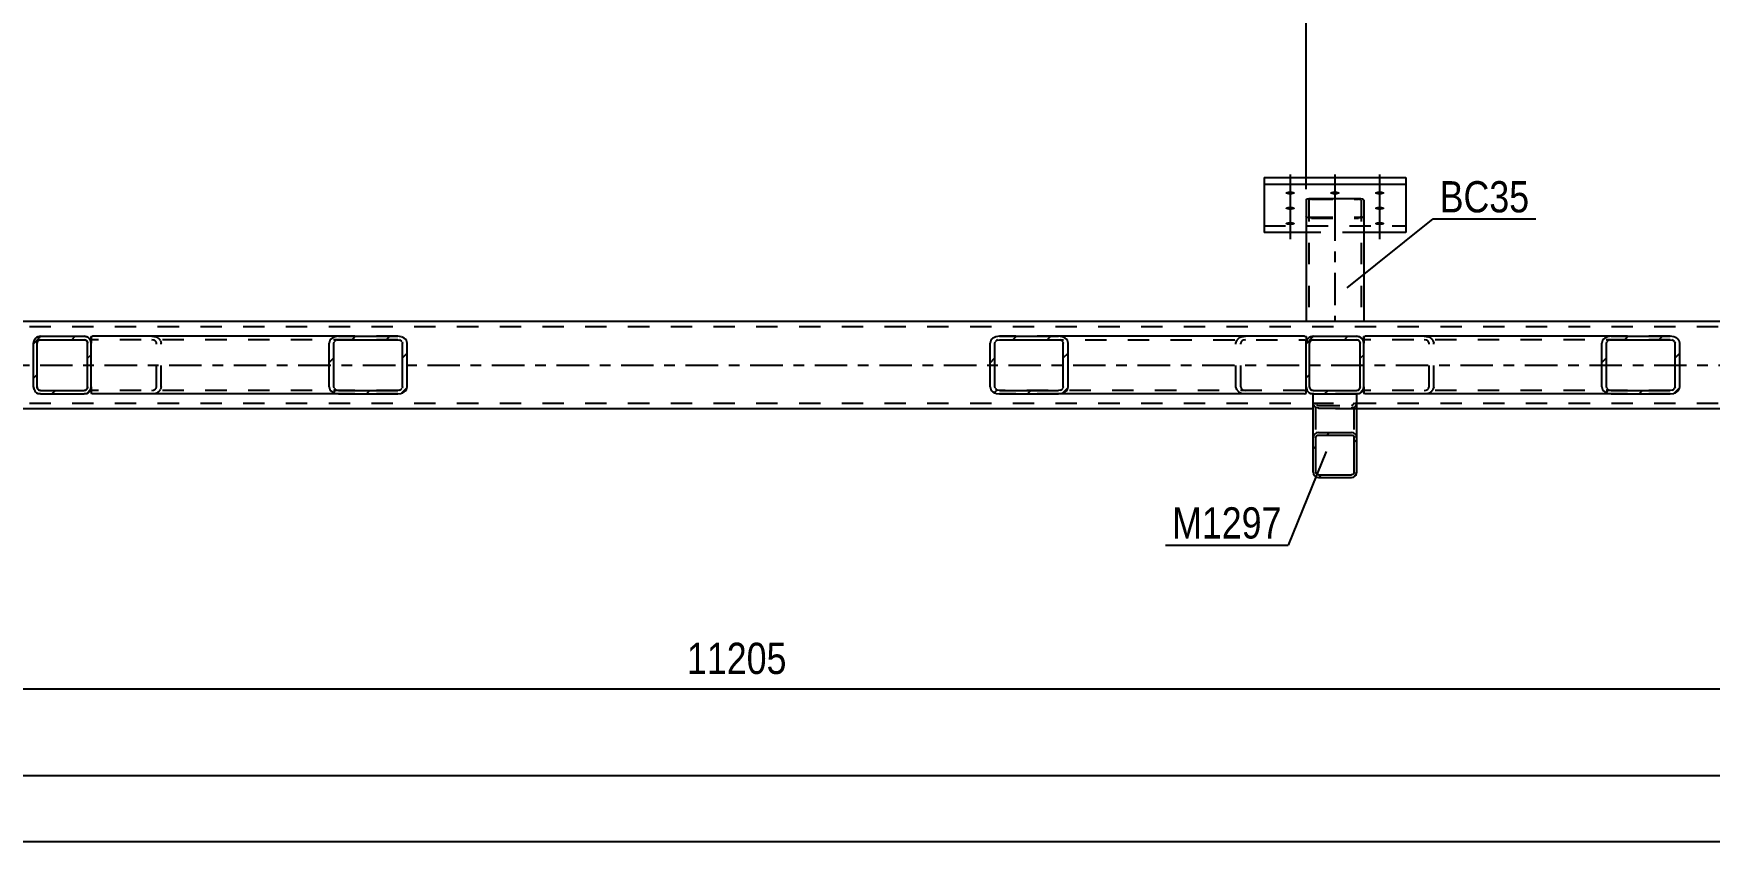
# Model space of a CAD drawing. Header units: millimetres. Extents: x -74 to 767, y -422 to 172.
# Drawn here: x 326.4 to 480, y -258.6 to -184.5 of the extents above; entities that cross this region are included whole.
import ezdxf

# ---------------------------------------------------------------- set-up
doc = ezdxf.new("R2010")
doc.units = ezdxf.units.MM
doc.linetypes.add('DXK_LINE_DOT2', pattern=[3.9198, 1.9599, -1.9599])
doc.linetypes.add('DXK_LINE_DOT3', pattern=[5.9187, 2.979, -0.9799, 0.9799, -0.9799])
doc.styles.add('Arial Narrow', font='ARIALN.TTF', dxfattribs={"height": 0.2})

# ---------------------------------------------------------------- blocks, each defined once
blk = doc.blocks.new('Part-389632863-19078 - 19064')
at = {"linetype": 'Continuous'}
h = blk.add_hatch(dxfattribs=at)
h.set_pattern_fill('', scale=0.7, style=0, pattern_type=0)
h.set_pattern_definition([(45, (331.2455, -217.4973), (-1.57154, 1.57154), [])])
h.paths.add_polyline_path([(331, -217.55), (331.25, -217.5), (331.45, -217.36), (331.59, -217.15), (331.64, -216.91), (331.64, -212.91), (331.59, -212.66), (331.45, -212.45), (331.25, -212.31), (331, -212.27), (327, -212.27), (326.76, -212.31), (326.55, -212.45), (326.41, -212.66), (326.36, -212.91), (326.36, -216.91), (326.41, -217.15), (326.55, -217.36), (326.76, -217.5), (327, -217.55)])
h.paths.add_polyline_path([(326.88, -217.2), (326.77, -217.13), (326.7, -217.03), (326.68, -216.91), (326.68, -212.91), (326.7, -212.78), (326.77, -212.68), (326.88, -212.61), (327, -212.59), (331, -212.59), (331.12, -212.61), (331.23, -212.68), (331.3, -212.78), (331.32, -212.91), (331.32, -216.91), (331.3, -217.03), (331.23, -217.13), (331.12, -217.2), (331, -217.23), (327, -217.23)])
at = {"color": 7, "linetype": 'DXK_LINE_DOT2'}
for p, q in [((326.36, -212.91), (326.41, -212.66)), ((326.36, -216.91), (326.36, -212.91)), ((326.7, -212.78), (326.68, -212.91)), ((326.68, -216.91), (326.68, -212.91)), ((326.76, -212.31), (327, -212.27)), ((327, -212.59), (326.88, -212.61)), ((327, -212.27), (331, -212.27)), ((327, -212.59), (331, -212.59)), ((331, -212.27), (331.25, -212.31)), ((331.12, -212.61), (331, -212.59)), ((331.32, -212.91), (331.3, -212.78)), ((331.32, -216.91), (331.32, -212.91)), ((331.59, -212.66), (331.64, -212.91)), ((331.64, -216.91), (331.64, -212.91)), ((326.41, -217.15), (326.36, -216.91)), ((326.68, -216.91), (326.7, -217.03)), ((327, -217.55), (326.76, -217.5)), ((326.88, -217.2), (327, -217.23)), ((327, -217.23), (331, -217.23)), ((327, -217.55), (331, -217.55)), ((331, -217.23), (331.12, -217.2)), ((331.25, -217.5), (331, -217.55)), ((331.3, -217.03), (331.32, -216.91)), ((331.64, -216.91), (331.59, -217.15))]:
    blk.add_line(p, q, dxfattribs=at)
at = {"color": 2, "linetype": 'Continuous'}
for p, q in [((326.41, -212.66), (326.36, -212.91)), ((326.36, -216.91), (326.36, -212.91)), ((326.68, -212.91), (326.7, -212.78)), ((326.68, -216.91), (326.68, -212.91)), ((327, -212.27), (326.76, -212.31)), ((326.88, -212.61), (327, -212.59)), ((327, -212.27), (331, -212.27)), ((327, -212.59), (331, -212.59)), ((331.25, -212.31), (331, -212.27)), ((331, -212.59), (331.12, -212.61)), ((331.3, -212.78), (331.32, -212.91)), ((331.32, -216.91), (331.32, -212.91)), ((331.64, -212.91), (331.59, -212.66)), ((331.64, -216.91), (331.64, -212.91)), ((326.36, -216.91), (326.41, -217.15)), ((326.7, -217.03), (326.68, -216.91)), ((326.76, -217.5), (327, -217.55)), ((327, -217.23), (326.88, -217.2)), ((327, -217.23), (331, -217.23)), ((327, -217.55), (331, -217.55)), ((331.12, -217.2), (331, -217.23)), ((331, -217.55), (331.25, -217.5)), ((331.32, -216.91), (331.3, -217.03)), ((331.59, -217.15), (331.64, -216.91))]:
    blk.add_line(p, q, dxfattribs=at)
at = {"color": 7, "linetype": 'DXK_LINE_DOT2'}
for centre, radius, start, end in [((327, -212.91), 0.64, 112.5, 157.5), ((327, -212.91), 0.32, 112.5, 157.5), ((331, -212.91), 0.32, 22.5, 67.5), ((331, -212.91), 0.64, 22.5, 67.5), ((327, -216.91), 0.64, 202.5, 247.5), ((327, -216.91), 0.32, 202.5, 247.5), ((331, -216.91), 0.32, 292.5, 337.5), ((331, -216.91), 0.64, 292.5, 337.5)]:
    blk.add_arc(centre, radius, start, end, dxfattribs=at)
at = {"color": 2, "linetype": 'Continuous'}
for centre, radius, start, end in [((327, -212.91), 0.64, 112.5, 157.5), ((327, -212.91), 0.32, 112.5, 157.5), ((331, -212.91), 0.32, 22.5, 67.5), ((331, -212.91), 0.64, 22.5, 67.5), ((327, -216.91), 0.64, 202.5, 247.5), ((327, -216.91), 0.32, 202.5, 247.5), ((331, -216.91), 0.32, 292.5, 337.5), ((331, -216.91), 0.64, 292.5, 337.5)]:
    blk.add_arc(centre, radius, start, end, dxfattribs=at)
blk = doc.blocks.new('Part-389632863-19070 - 19064')
at = {"linetype": 'Continuous'}
h = blk.add_hatch(dxfattribs=at)
h.set_pattern_fill('', scale=0.7, style=0, pattern_type=0)
h.set_pattern_definition([(45, (360.0791, -217.4973), (-1.57154, 1.57154), [])])
h.paths.add_polyline_path([(359.75, -217.55), (360.08, -217.5), (360.36, -217.36), (360.55, -217.15), (360.61, -216.91), (360.61, -212.91), (360.55, -212.66), (360.36, -212.45), (360.08, -212.31), (359.75, -212.27), (354.33, -212.27), (354, -212.31), (353.71, -212.45), (353.53, -212.66), (353.46, -212.91), (353.46, -216.91), (353.53, -217.15), (353.71, -217.36), (354, -217.5), (354.33, -217.55)])
h.paths.add_polyline_path([(354.16, -217.2), (354.02, -217.13), (353.93, -217.03), (353.89, -216.91), (353.89, -212.91), (353.93, -212.78), (354.02, -212.68), (354.16, -212.61), (354.33, -212.59), (359.75, -212.59), (359.91, -212.61), (360.05, -212.68), (360.15, -212.78), (360.18, -212.91), (360.18, -216.91), (360.15, -217.03), (360.05, -217.13), (359.91, -217.2), (359.75, -217.23), (354.33, -217.23)])
at = {"color": 2, "linetype": 'Continuous'}
for p, q in [((331.64, -212.29), (331.78, -212.27)), ((331.64, -212.29), (331.64, -212.91)), ((354.33, -212.27), (331.78, -212.27)), ((353.53, -212.66), (353.46, -212.91)), ((353.46, -216.91), (353.46, -212.91)), ((353.89, -212.91), (353.93, -212.78)), ((353.89, -216.91), (353.89, -212.91)), ((354.33, -212.27), (354, -212.31)), ((354.16, -212.61), (354.33, -212.59)), ((354.33, -212.27), (359.75, -212.27)), ((354.33, -212.59), (359.75, -212.59)), ((360.08, -212.31), (359.75, -212.27)), ((359.75, -212.59), (359.91, -212.61)), ((360.15, -212.78), (360.18, -212.91)), ((360.18, -216.91), (360.18, -212.91)), ((360.61, -212.91), (360.55, -212.66)), ((360.61, -216.91), (360.61, -212.91)), ((331.64, -216.91), (331.64, -217.36)), ((331.64, -217.36), (331.64, -217.5)), ((331.64, -217.53), (331.64, -217.5)), ((331.78, -217.55), (331.64, -217.53)), ((354.33, -217.55), (331.78, -217.55)), ((353.46, -216.91), (353.53, -217.15)), ((353.93, -217.03), (353.89, -216.91)), ((354, -217.5), (354.33, -217.55)), ((354.33, -217.23), (354.16, -217.2)), ((354.33, -217.23), (359.75, -217.23)), ((354.33, -217.55), (359.75, -217.55)), ((359.91, -217.2), (359.75, -217.23)), ((359.75, -217.55), (360.08, -217.5)), ((360.18, -216.91), (360.15, -217.03)), ((360.55, -217.15), (360.61, -216.91))]:
    blk.add_line(p, q, dxfattribs=at)
at = {"color": 7, "linetype": 'DXK_LINE_DOT2'}
for p, q in [((331.64, -212.61), (331.64, -212.29)), ((331.78, -212.59), (331.64, -212.61)), ((331.64, -217.36), (331.64, -212.91)), ((359.75, -212.59), (331.78, -212.59)), ((337.2, -212.27), (337.53, -212.31)), ((337.36, -212.61), (337.2, -212.59)), ((337.63, -212.91), (337.6, -212.78)), ((337.63, -216.91), (337.63, -212.91)), ((338, -212.66), (338.06, -212.91)), ((338.06, -216.91), (338.06, -212.91)), ((359.75, -212.27), (354.33, -212.27)), ((331.78, -217.23), (331.64, -217.21)), ((359.75, -217.23), (331.78, -217.23)), ((337.2, -217.23), (337.36, -217.2)), ((337.53, -217.5), (337.2, -217.55)), ((337.6, -217.03), (337.63, -216.91)), ((338.06, -216.91), (338, -217.15)), ((359.75, -217.55), (354.33, -217.55))]:
    blk.add_line(p, q, dxfattribs=at)
for centre, radius, start, end in [((337.26, -212.99), 0.396, 31.978, 75.1661), ((337.33, -213.08), 0.792, 31.978, 75.1661), ((337.26, -216.82), 0.396, 284.8339, 328.022), ((337.33, -216.73), 0.792, 284.8339, 328.022)]:
    blk.add_arc(centre, radius, start, end, dxfattribs=at)
at = {"color": 2, "linetype": 'Continuous'}
for centre, radius, start, end in [((354.2, -213.08), 0.792, 104.8339, 148.022), ((354.26, -212.99), 0.396, 104.8339, 148.022), ((359.81, -212.99), 0.396, 31.978, 75.1661), ((359.88, -213.08), 0.792, 31.978, 75.1661), ((354.2, -216.73), 0.792, 211.978, 255.1661), ((354.26, -216.82), 0.396, 211.978, 255.1661), ((359.81, -216.82), 0.396, 284.8339, 328.022), ((359.88, -216.73), 0.792, 284.8339, 328.022)]:
    blk.add_arc(centre, radius, start, end, dxfattribs=at)
blk = doc.blocks.new('Part-389632863-19072 - 19064')
at = {"linetype": 'Continuous'}
h = blk.add_hatch(dxfattribs=at)
h.set_pattern_fill('', scale=0.7, style=0, pattern_type=0)
h.set_pattern_definition([(45, (476.746, -217.4973), (-1.57154, 1.57154), [])])
h.paths.add_polyline_path([(476.41, -217.55), (476.75, -217.5), (477.03, -217.36), (477.22, -217.15), (477.28, -216.91), (477.28, -212.91), (477.22, -212.66), (477.03, -212.45), (476.75, -212.31), (476.41, -212.27), (470.99, -212.27), (470.66, -212.31), (470.38, -212.45), (470.19, -212.66), (470.13, -212.91), (470.13, -216.91), (470.19, -217.15), (470.38, -217.36), (470.66, -217.5), (470.99, -217.55)])
h.paths.add_polyline_path([(470.83, -217.2), (470.69, -217.13), (470.59, -217.03), (470.56, -216.91), (470.56, -212.91), (470.59, -212.78), (470.69, -212.68), (470.83, -212.61), (470.99, -212.59), (476.41, -212.59), (476.58, -212.61), (476.72, -212.68), (476.81, -212.78), (476.85, -212.91), (476.85, -216.91), (476.81, -217.03), (476.72, -217.13), (476.58, -217.2), (476.41, -217.23), (470.99, -217.23)])
at = {"color": 2, "linetype": 'Continuous'}
for p, q in [((448.31, -212.29), (448.44, -212.27)), ((448.31, -212.29), (448.31, -212.91)), ((470.99, -212.27), (448.44, -212.27)), ((470.19, -212.66), (470.13, -212.91)), ((470.13, -216.91), (470.13, -212.91)), ((470.56, -212.91), (470.59, -212.78)), ((470.56, -216.91), (470.56, -212.91)), ((470.99, -212.27), (470.66, -212.31)), ((470.83, -212.61), (470.99, -212.59)), ((470.99, -212.27), (476.41, -212.27)), ((470.99, -212.59), (476.41, -212.59)), ((476.75, -212.31), (476.41, -212.27)), ((476.41, -212.59), (476.58, -212.61)), ((476.81, -212.78), (476.85, -212.91)), ((476.85, -216.91), (476.85, -212.91)), ((477.28, -212.91), (477.22, -212.66)), ((477.28, -216.91), (477.28, -212.91)), ((448.31, -216.91), (448.31, -217.36)), ((448.31, -217.36), (448.31, -217.5)), ((448.31, -217.53), (448.31, -217.5)), ((448.44, -217.55), (448.31, -217.53)), ((470.99, -217.55), (448.44, -217.55)), ((470.13, -216.91), (470.19, -217.15)), ((470.59, -217.03), (470.56, -216.91)), ((470.66, -217.5), (470.99, -217.55)), ((470.99, -217.23), (470.83, -217.2)), ((470.99, -217.23), (476.41, -217.23)), ((470.99, -217.55), (476.41, -217.55)), ((476.58, -217.2), (476.41, -217.23)), ((476.41, -217.55), (476.75, -217.5)), ((476.85, -216.91), (476.81, -217.03)), ((477.22, -217.15), (477.28, -216.91))]:
    blk.add_line(p, q, dxfattribs=at)
at = {"color": 7, "linetype": 'DXK_LINE_DOT2'}
for p, q in [((448.31, -212.61), (448.31, -212.29)), ((448.44, -212.59), (448.31, -212.61)), ((448.31, -217.36), (448.31, -212.91)), ((476.41, -212.59), (448.44, -212.59)), ((453.86, -212.27), (454.2, -212.31)), ((454.03, -212.61), (453.86, -212.59)), ((454.3, -212.91), (454.26, -212.78)), ((454.3, -216.91), (454.3, -212.91)), ((454.66, -212.66), (454.73, -212.91)), ((454.73, -216.91), (454.73, -212.91)), ((476.41, -212.27), (470.99, -212.27)), ((448.44, -217.23), (448.31, -217.21)), ((476.41, -217.23), (448.44, -217.23)), ((453.86, -217.23), (454.03, -217.2)), ((454.2, -217.5), (453.86, -217.55)), ((454.26, -217.03), (454.3, -216.91)), ((454.73, -216.91), (454.66, -217.15)), ((476.41, -217.55), (470.99, -217.55))]:
    blk.add_line(p, q, dxfattribs=at)
for centre, radius, start, end in [((453.93, -212.99), 0.396, 31.978, 75.1661), ((453.99, -213.08), 0.792, 31.978, 75.1661), ((453.93, -216.82), 0.396, 284.8339, 328.022), ((453.99, -216.73), 0.792, 284.8339, 328.022)]:
    blk.add_arc(centre, radius, start, end, dxfattribs=at)
at = {"color": 2, "linetype": 'Continuous'}
for centre, radius, start, end in [((470.87, -213.08), 0.792, 104.8339, 148.022), ((470.93, -212.99), 0.396, 104.8339, 148.022), ((476.48, -212.99), 0.396, 31.978, 75.1661), ((476.54, -213.08), 0.792, 31.978, 75.1661), ((470.87, -216.73), 0.792, 211.978, 255.1661), ((470.93, -216.82), 0.396, 211.978, 255.1661), ((476.48, -216.82), 0.396, 284.8339, 328.022), ((476.54, -216.73), 0.792, 284.8339, 328.022)]:
    blk.add_arc(centre, radius, start, end, dxfattribs=at)
blk = doc.blocks.new('Part-389632863-19080 - 19064')
at = {"linetype": 'Continuous'}
h = blk.add_hatch(dxfattribs=at)
h.set_pattern_fill('', scale=0.7, style=0, pattern_type=0)
h.set_pattern_definition([(45, (447.9124, -217.4973), (-1.57154, 1.57154), [])])
h.paths.add_polyline_path([(447.67, -217.55), (447.91, -217.5), (448.12, -217.36), (448.26, -217.15), (448.31, -216.91), (448.31, -212.91), (448.26, -212.66), (448.12, -212.45), (447.91, -212.31), (447.67, -212.27), (443.67, -212.27), (443.42, -212.31), (443.21, -212.45), (443.08, -212.66), (443.03, -212.91), (443.03, -216.91), (443.08, -217.15), (443.21, -217.36), (443.42, -217.5), (443.67, -217.55)])
h.paths.add_polyline_path([(443.55, -217.2), (443.44, -217.13), (443.37, -217.03), (443.35, -216.91), (443.35, -212.91), (443.37, -212.78), (443.44, -212.68), (443.55, -212.61), (443.67, -212.59), (447.67, -212.59), (447.79, -212.61), (447.89, -212.68), (447.96, -212.78), (447.99, -212.91), (447.99, -216.91), (447.96, -217.03), (447.89, -217.13), (447.79, -217.2), (447.67, -217.23), (443.67, -217.23)])
at = {"color": 7, "linetype": 'DXK_LINE_DOT2'}
for p, q in [((443.03, -212.91), (443.08, -212.66)), ((443.03, -216.91), (443.03, -212.91)), ((443.37, -212.78), (443.35, -212.91)), ((443.35, -216.91), (443.35, -212.91)), ((443.42, -212.31), (443.67, -212.27)), ((443.67, -212.59), (443.55, -212.61)), ((443.67, -212.27), (447.67, -212.27)), ((443.67, -212.59), (447.67, -212.59)), ((447.67, -212.27), (447.91, -212.31)), ((447.79, -212.61), (447.67, -212.59)), ((447.99, -212.91), (447.96, -212.78)), ((447.99, -216.91), (447.99, -212.91)), ((448.26, -212.66), (448.31, -212.91)), ((448.31, -216.91), (448.31, -212.91)), ((443.08, -217.15), (443.03, -216.91)), ((443.35, -216.91), (443.37, -217.03)), ((443.67, -217.55), (443.42, -217.5)), ((443.55, -217.2), (443.67, -217.23)), ((443.67, -217.23), (447.67, -217.23)), ((447.67, -217.55), (443.67, -217.55)), ((447.67, -217.23), (447.79, -217.2)), ((447.91, -217.5), (447.67, -217.55)), ((447.96, -217.03), (447.99, -216.91)), ((448.31, -216.91), (448.26, -217.15))]:
    blk.add_line(p, q, dxfattribs=at)
at = {"color": 2, "linetype": 'Continuous'}
for p, q in [((443.08, -212.66), (443.03, -212.91)), ((443.03, -216.91), (443.03, -212.91)), ((443.35, -212.91), (443.37, -212.78)), ((443.35, -216.91), (443.35, -212.91)), ((443.67, -212.27), (443.42, -212.31)), ((443.55, -212.61), (443.67, -212.59)), ((443.67, -212.27), (447.67, -212.27)), ((443.67, -212.59), (447.67, -212.59)), ((447.91, -212.31), (447.67, -212.27)), ((447.67, -212.59), (447.79, -212.61)), ((447.96, -212.78), (447.99, -212.91)), ((447.99, -216.91), (447.99, -212.91)), ((448.31, -212.91), (448.26, -212.66)), ((448.31, -216.91), (448.31, -212.91)), ((443.03, -216.91), (443.08, -217.15)), ((443.37, -217.03), (443.35, -216.91)), ((443.42, -217.5), (443.67, -217.55)), ((443.67, -217.23), (443.55, -217.2)), ((443.67, -217.23), (447.67, -217.23)), ((443.67, -217.55), (447.67, -217.55)), ((447.79, -217.2), (447.67, -217.23)), ((447.67, -217.55), (447.91, -217.5)), ((447.99, -216.91), (447.96, -217.03)), ((448.26, -217.15), (448.31, -216.91))]:
    blk.add_line(p, q, dxfattribs=at)
at = {"color": 7, "linetype": 'DXK_LINE_DOT2'}
for centre, radius, start, end in [((443.67, -212.91), 0.64, 112.5, 157.5), ((443.67, -212.91), 0.32, 112.5, 157.5), ((447.67, -212.91), 0.32, 22.5, 67.5), ((447.67, -212.91), 0.64, 22.5, 67.5), ((443.67, -216.91), 0.64, 202.5, 247.5), ((443.67, -216.91), 0.32, 202.5, 247.5), ((447.67, -216.91), 0.32, 292.5, 337.5), ((447.67, -216.91), 0.64, 292.5, 337.5)]:
    blk.add_arc(centre, radius, start, end, dxfattribs=at)
at = {"color": 2, "linetype": 'Continuous'}
for centre, radius, start, end in [((443.67, -212.91), 0.64, 112.5, 157.5), ((443.67, -212.91), 0.32, 112.5, 157.5), ((447.67, -212.91), 0.32, 22.5, 67.5), ((447.67, -212.91), 0.64, 22.5, 67.5), ((443.67, -216.91), 0.64, 202.5, 247.5), ((443.67, -216.91), 0.32, 202.5, 247.5), ((447.67, -216.91), 0.32, 292.5, 337.5), ((447.67, -216.91), 0.64, 292.5, 337.5)]:
    blk.add_arc(centre, radius, start, end, dxfattribs=at)
blk = doc.blocks.new('Part-389632863-19151 - 19064')
at = {"color": 7, "linetype": 'DXK_LINE_DOT2'}
for p, q in [((570.97, -211.39), (-40, -211.39)), ((570.97, -218.43), (-40, -218.43)), ((447.67, -218.91), (443.67, -218.91))]:
    blk.add_line(p, q, dxfattribs=at)
at = {"color": 2, "linetype": 'Continuous'}
for p, q in [((570.97, -210.91), (-35.2, -210.91)), ((443.67, -218.91), (214.33, -218.91)), ((570.97, -218.91), (447.67, -218.91))]:
    blk.add_line(p, q, dxfattribs=at)
at = {"color": 7, "linetype": 'DXK_LINE_DOT3'}
blk.add_line((-40, -214.91), (570.97, -214.91), dxfattribs=at)
blk = doc.blocks.new('Part-389632863-19087 - 19064')
at = {"linetype": 'Continuous'}
h = blk.add_hatch(dxfattribs=at)
h.set_pattern_fill('', scale=0.7, style=0, pattern_type=0)
h.set_pattern_definition([(45, (420.6726, -217.4973), (-1.57154, 1.57154), [])])
h.paths.add_polyline_path([(420.34, -217.55), (420.67, -217.5), (420.95, -217.36), (421.14, -217.15), (421.21, -216.91), (421.21, -212.91), (421.14, -212.66), (420.95, -212.45), (420.67, -212.31), (420.34, -212.27), (414.92, -212.27), (414.59, -212.31), (414.31, -212.45), (414.12, -212.66), (414.05, -212.91), (414.05, -216.91), (414.12, -217.15), (414.31, -217.36), (414.59, -217.5), (414.92, -217.55)])
h.paths.add_polyline_path([(414.75, -217.2), (414.61, -217.13), (414.52, -217.03), (414.49, -216.91), (414.49, -212.91), (414.52, -212.78), (414.61, -212.68), (414.75, -212.61), (414.92, -212.59), (420.34, -212.59), (420.51, -212.61), (420.65, -212.68), (420.74, -212.78), (420.77, -212.91), (420.77, -216.91), (420.74, -217.03), (420.65, -217.13), (420.51, -217.2), (420.34, -217.23), (414.92, -217.23)])
at = {"color": 2, "linetype": 'Continuous'}
for p, q in [((414.12, -212.66), (414.05, -212.91)), ((414.05, -216.91), (414.05, -212.91)), ((414.49, -212.91), (414.52, -212.78)), ((414.49, -216.91), (414.49, -212.91)), ((414.92, -212.27), (414.59, -212.31)), ((414.75, -212.61), (414.92, -212.59)), ((414.92, -212.27), (420.34, -212.27)), ((414.92, -212.59), (420.34, -212.59)), ((442.89, -212.27), (420.34, -212.27)), ((420.67, -212.31), (420.34, -212.27)), ((420.34, -212.59), (420.51, -212.61)), ((420.74, -212.78), (420.77, -212.91)), ((420.77, -216.91), (420.77, -212.91)), ((421.21, -212.91), (421.14, -212.66)), ((421.21, -216.91), (421.21, -212.91)), ((442.89, -212.27), (443.03, -212.29)), ((443.03, -212.29), (443.03, -212.31)), ((443.03, -212.31), (443.03, -212.45)), ((443.03, -212.45), (443.03, -212.91)), ((414.05, -216.91), (414.12, -217.15)), ((414.52, -217.03), (414.49, -216.91)), ((414.59, -217.5), (414.92, -217.55)), ((414.92, -217.23), (414.75, -217.2)), ((414.92, -217.23), (420.34, -217.23)), ((414.92, -217.55), (420.34, -217.55)), ((420.51, -217.2), (420.34, -217.23)), ((420.34, -217.55), (420.67, -217.5)), ((442.89, -217.55), (420.34, -217.55)), ((420.77, -216.91), (420.74, -217.03)), ((421.14, -217.15), (421.21, -216.91)), ((442.89, -217.55), (443.03, -217.53)), ((443.03, -217.53), (443.03, -216.91))]:
    blk.add_line(p, q, dxfattribs=at)
at = {"color": 7, "linetype": 'DXK_LINE_DOT2'}
for p, q in [((420.34, -212.27), (414.92, -212.27)), ((414.92, -212.59), (442.89, -212.59)), ((436.6, -212.91), (436.67, -212.66)), ((436.6, -216.91), (436.6, -212.91)), ((437.07, -212.78), (437.04, -212.91)), ((437.04, -216.91), (437.04, -212.91)), ((437.14, -212.31), (437.47, -212.27)), ((437.47, -212.59), (437.31, -212.61)), ((442.89, -212.59), (443.03, -212.61)), ((443.03, -212.45), (443.03, -212.61)), ((443.03, -216.91), (443.03, -212.66)), ((442.89, -217.23), (414.92, -217.23)), ((420.34, -217.55), (414.92, -217.55)), ((436.67, -217.15), (436.6, -216.91)), ((437.04, -216.91), (437.07, -217.03)), ((437.47, -217.55), (437.14, -217.5)), ((437.31, -217.2), (437.47, -217.23)), ((442.89, -217.23), (443.03, -217.21))]:
    blk.add_line(p, q, dxfattribs=at)
at = {"color": 2, "linetype": 'Continuous'}
for centre, radius, start, end in [((414.79, -213.08), 0.792, 104.8339, 148.022), ((414.86, -212.99), 0.396, 104.8339, 148.022), ((420.41, -212.99), 0.396, 31.978, 75.1661), ((420.47, -213.08), 0.792, 31.978, 75.1661), ((414.79, -216.73), 0.792, 211.978, 255.1661), ((414.86, -216.82), 0.396, 211.978, 255.1661), ((420.41, -216.82), 0.396, 284.8339, 328.022), ((420.47, -216.73), 0.792, 284.8339, 328.022)]:
    blk.add_arc(centre, radius, start, end, dxfattribs=at)
at = {"color": 7, "linetype": 'DXK_LINE_DOT2'}
for centre, radius, start, end in [((437.34, -213.08), 0.792, 104.8339, 148.022), ((437.41, -212.99), 0.396, 104.8339, 148.022), ((437.34, -216.73), 0.792, 211.978, 255.1661), ((437.41, -216.82), 0.396, 211.978, 255.1661)]:
    blk.add_arc(centre, radius, start, end, dxfattribs=at)
blk = doc.blocks.new('Part-389632863-19114 - 19064')
at = {"color": 2, "linetype": 'Continuous'}
for p, q in [((443.03, -199.79), (443.06, -199.73)), ((443.06, -199.73), (443.17, -199.68)), ((443.17, -199.68), (443.32, -199.64)), ((443.32, -199.64), (443.51, -199.63)), ((443.51, -199.63), (447.83, -199.63)), ((447.83, -199.63), (448.01, -199.64)), ((448.01, -199.64), (448.17, -199.68)), ((448.17, -199.68), (448.27, -199.73)), ((448.27, -199.73), (448.31, -199.79)), ((443.03, -199.79), (443.03, -210.91)), ((448.31, -199.79), (448.31, -210.91))]:
    blk.add_line(p, q, dxfattribs=at)
at = {"color": 7, "linetype": 'DXK_LINE_DOT2'}
for p, q in [((443.34, -199.74), (443.29, -199.76)), ((443.41, -199.72), (443.34, -199.74)), ((443.51, -199.71), (443.41, -199.72)), ((443.51, -199.71), (447.83, -199.71)), ((447.92, -199.72), (447.83, -199.71)), ((448, -199.74), (447.92, -199.72)), ((448.05, -199.76), (448, -199.74)), ((443.06, -201.33), (443.03, -201.27)), ((443.29, -199.76), (443.27, -199.79)), ((443.27, -199.79), (443.27, -210.91)), ((443.27, -201.27), (443.29, -201.3)), ((448.07, -199.79), (448.05, -199.76)), ((448.05, -201.3), (448.07, -201.27)), ((448.07, -199.79), (448.07, -210.91)), ((448.31, -201.27), (448.27, -201.33)), ((443.17, -201.39), (443.06, -201.33)), ((443.32, -201.42), (443.17, -201.39)), ((443.29, -201.3), (443.34, -201.33)), ((443.51, -201.44), (443.32, -201.42)), ((443.34, -201.33), (443.41, -201.35)), ((443.41, -201.35), (443.51, -201.35)), ((443.51, -201.35), (447.83, -201.35)), ((443.51, -201.44), (447.83, -201.44)), ((447.83, -201.35), (447.92, -201.35)), ((448.01, -201.42), (447.83, -201.44)), ((447.92, -201.35), (448, -201.33)), ((448, -201.33), (448.01, -201.32)), ((448.01, -201.32), (448.05, -201.3)), ((448.17, -201.39), (448.01, -201.42)), ((448.27, -201.33), (448.17, -201.39)), ((448.31, -210.91), (443.03, -210.91))]:
    blk.add_line(p, q, dxfattribs=at)
at = {"color": 7, "linetype": 'DXK_LINE_DOT3'}
blk.add_line((445.67, -200.53), (445.67, -210.91), dxfattribs=at)
blk = doc.blocks.new('Part-389632863-19115 - 19064')
at = {"color": 2, "linetype": 'Continuous'}
for p, q in [((439.17, -197.71), (452.17, -197.71)), ((439.17, -197.71), (439.17, -202.76)), ((452.17, -197.71), (452.17, -202.76)), ((439.17, -198.31), (452.17, -198.31)), ((443.03, -202.76), (439.17, -202.76)), ((452.17, -202.76), (448.31, -202.76))]:
    blk.add_line(p, q, dxfattribs=at)
at = {"color": 7, "linetype": 'DXK_LINE_DOT2'}
for p, q in [((439.17, -202.15), (452.17, -202.15)), ((448.31, -202.76), (443.03, -202.76))]:
    blk.add_line(p, q, dxfattribs=at)
blk = doc.blocks.new('Bolt-389632863-19189 - 19064')
at = {"linetype": 'Continuous'}
for points in [[(441.57, -198.98), (441.66, -198.98), (441.75, -198.99), (441.83, -199.01), (441.89, -199.03), (441.95, -199.05), (441.99, -199.08), (442, -199.11), (442, -199.15), (441.99, -199.18), (441.95, -199.21), (441.89, -199.23), (441.83, -199.25), (441.75, -199.27), (441.66, -199.28), (441.57, -199.28), (441.48, -199.28), (441.39, -199.27), (441.31, -199.25), (441.24, -199.23), (441.19, -199.21), (441.15, -199.18), (441.13, -199.15), (441.13, -199.11), (441.15, -199.08), (441.19, -199.05), (441.24, -199.03), (441.31, -199.01), (441.39, -198.99), (441.48, -198.98)], [(445.67, -198.98), (445.76, -198.98), (445.85, -198.99), (445.93, -199.01), (445.99, -199.03), (446.05, -199.05), (446.09, -199.08), (446.1, -199.11), (446.1, -199.15), (446.09, -199.18), (446.05, -199.21), (445.99, -199.23), (445.93, -199.25), (445.85, -199.27), (445.76, -199.28), (445.67, -199.28), (445.58, -199.28), (445.49, -199.27), (445.41, -199.25), (445.34, -199.23), (445.29, -199.21), (445.25, -199.18), (445.23, -199.15), (445.23, -199.11), (445.25, -199.08), (445.29, -199.05), (445.34, -199.03), (445.41, -199.01), (445.49, -198.99), (445.58, -198.98)], [(449.77, -198.98), (449.86, -198.98), (449.95, -198.99), (450.03, -199.01), (450.09, -199.03), (450.15, -199.05), (450.19, -199.08), (450.2, -199.11), (450.2, -199.15), (450.19, -199.18), (450.15, -199.21), (450.09, -199.23), (450.03, -199.25), (449.95, -199.27), (449.86, -199.28), (449.77, -199.28), (449.68, -199.28), (449.59, -199.27), (449.51, -199.25), (449.44, -199.23), (449.39, -199.21), (449.35, -199.18), (449.33, -199.15), (449.33, -199.11), (449.35, -199.08), (449.39, -199.05), (449.44, -199.03), (449.51, -199.01), (449.59, -198.99), (449.68, -198.98)], [(441.57, -200.38), (441.66, -200.39), (441.75, -200.39), (441.83, -200.41), (441.89, -200.43), (441.95, -200.46), (441.99, -200.49), (442, -200.52), (442, -200.55), (441.99, -200.58), (441.95, -200.61), (441.89, -200.63), (441.83, -200.65), (441.75, -200.67), (441.66, -200.68), (441.57, -200.68), (441.48, -200.68), (441.39, -200.67), (441.31, -200.65), (441.24, -200.63), (441.19, -200.61), (441.15, -200.58), (441.13, -200.55), (441.13, -200.52), (441.15, -200.49), (441.19, -200.46), (441.24, -200.43), (441.31, -200.41), (441.39, -200.39), (441.48, -200.39)], [(449.77, -200.38), (449.86, -200.39), (449.95, -200.39), (450.03, -200.41), (450.09, -200.43), (450.15, -200.46), (450.19, -200.49), (450.2, -200.52), (450.2, -200.55), (450.19, -200.58), (450.15, -200.61), (450.09, -200.63), (450.03, -200.65), (449.95, -200.67), (449.86, -200.68), (449.77, -200.68), (449.68, -200.68), (449.59, -200.67), (449.51, -200.65), (449.44, -200.63), (449.39, -200.61), (449.35, -200.58), (449.33, -200.55), (449.33, -200.52), (449.35, -200.49), (449.39, -200.46), (449.44, -200.43), (449.51, -200.41), (449.59, -200.39), (449.68, -200.39)], [(441.57, -201.78), (441.66, -201.79), (441.75, -201.8), (441.83, -201.81), (441.89, -201.83), (441.95, -201.86), (441.99, -201.89), (442, -201.92), (442, -201.95), (441.99, -201.98), (441.95, -202.01), (441.89, -202.04), (441.83, -202.06), (441.75, -202.07), (441.66, -202.08), (441.57, -202.09), (441.48, -202.08), (441.39, -202.07), (441.31, -202.06), (441.24, -202.04), (441.19, -202.01), (441.15, -201.98), (441.13, -201.95), (441.13, -201.92), (441.15, -201.89), (441.19, -201.86), (441.24, -201.83), (441.31, -201.81), (441.39, -201.8), (441.48, -201.79)], [(449.77, -201.78), (449.86, -201.79), (449.95, -201.8), (450.03, -201.81), (450.09, -201.83), (450.15, -201.86), (450.19, -201.89), (450.2, -201.92), (450.2, -201.95), (450.19, -201.98), (450.15, -202.01), (450.09, -202.04), (450.03, -202.06), (449.95, -202.07), (449.86, -202.08), (449.77, -202.09), (449.68, -202.08), (449.59, -202.07), (449.51, -202.06), (449.44, -202.04), (449.39, -202.01), (449.35, -201.98), (449.33, -201.95), (449.33, -201.92), (449.35, -201.89), (449.39, -201.86), (449.44, -201.83), (449.51, -201.81), (449.59, -201.8), (449.68, -201.79)]]:
    blk.add_hatch(color=1, dxfattribs=at).paths.add_polyline_path(points)
at = {"color": 1, "linetype": 'Continuous'}
for p, q in [((441.57, -197.44), (441.57, -200.56)), ((445.67, -197.44), (445.67, -200.56)), ((449.77, -197.44), (449.77, -200.56)), ((441.57, -198.84), (441.57, -201.96)), ((449.77, -198.84), (449.77, -201.96)), ((441.57, -200.24), (441.57, -203.36)), ((449.77, -200.24), (449.77, -203.36))]:
    blk.add_line(p, q, dxfattribs=at)
at = {"color": 1, "linetype": 'DXK_LINE_DOT2'}
blk.add_line((445.67, -200.24), (445.67, -203.36), dxfattribs=at)
blk = doc.blocks.new('Part-389632863-36403 - 19064')
at = {"linetype": 'Continuous'}
h = blk.add_hatch(dxfattribs=at)
h.set_pattern_fill('', scale=0.7, style=0, pattern_type=0)
h.set_pattern_definition([(45, (447.3704, -225.1753), (-1.57154, 1.57154), [])])
h.paths.add_polyline_path([(447.19, -225.21), (447.37, -225.18), (447.53, -225.07), (447.63, -224.91), (447.67, -224.72), (447.67, -221.58), (447.63, -221.39), (447.53, -221.23), (447.37, -221.12), (447.19, -221.08), (444.15, -221.08), (443.96, -221.12), (443.81, -221.23), (443.7, -221.39), (443.67, -221.58), (443.67, -224.72), (443.7, -224.91), (443.81, -225.07), (443.96, -225.18), (444.15, -225.21)])
h.paths.add_polyline_path([(444.05, -224.95), (443.98, -224.89), (443.93, -224.81), (443.91, -224.72), (443.91, -221.58), (443.93, -221.48), (443.98, -221.4), (444.05, -221.35), (444.15, -221.33), (447.19, -221.33), (447.28, -221.35), (447.36, -221.4), (447.41, -221.48), (447.43, -221.58), (447.43, -224.72), (447.41, -224.81), (447.36, -224.89), (447.28, -224.95), (447.19, -224.97), (444.15, -224.97)])
at = {"color": 2, "linetype": 'Continuous'}
for p, q in [((443.67, -221.58), (443.67, -217.55)), ((447.67, -221.58), (447.67, -217.55)), ((444.15, -221.08), (443.96, -221.12)), ((444.15, -221.08), (447.19, -221.08)), ((447.37, -221.12), (447.19, -221.08)), ((443.7, -221.39), (443.67, -221.58)), ((443.67, -224.72), (443.67, -221.58)), ((443.91, -221.58), (443.93, -221.48)), ((443.91, -224.72), (443.91, -221.58)), ((443.93, -221.48), (443.98, -221.4)), ((443.98, -221.4), (444.05, -221.35)), ((444.05, -221.35), (444.15, -221.33)), ((444.15, -221.33), (447.19, -221.33)), ((447.19, -221.33), (447.28, -221.35)), ((447.28, -221.35), (447.36, -221.4)), ((447.36, -221.4), (447.41, -221.48)), ((447.41, -221.48), (447.43, -221.58)), ((447.43, -224.72), (447.43, -221.58)), ((447.67, -221.58), (447.63, -221.39)), ((447.67, -224.72), (447.67, -221.58)), ((443.67, -224.72), (443.7, -224.91)), ((443.93, -224.81), (443.91, -224.72)), ((443.98, -224.89), (443.93, -224.81)), ((443.96, -225.18), (444.15, -225.21)), ((444.05, -224.95), (443.98, -224.89)), ((444.15, -224.97), (444.05, -224.95)), ((444.15, -224.97), (447.19, -224.97)), ((444.15, -225.21), (447.19, -225.21)), ((447.28, -224.95), (447.19, -224.97)), ((447.19, -225.21), (447.37, -225.18)), ((447.36, -224.89), (447.28, -224.95)), ((447.41, -224.81), (447.36, -224.89)), ((447.43, -224.72), (447.41, -224.81)), ((447.63, -224.91), (447.67, -224.72))]:
    blk.add_line(p, q, dxfattribs=at)
at = {"color": 7, "linetype": 'DXK_LINE_DOT2'}
for p, q in [((447.67, -217.55), (443.67, -217.55)), ((443.91, -224.72), (443.91, -217.55)), ((447.43, -224.72), (447.43, -217.55)), ((443.7, -218.54), (443.67, -218.35)), ((443.93, -218.45), (443.91, -218.35)), ((443.96, -218.5), (443.93, -218.45)), ((443.98, -218.53), (443.96, -218.5)), ((444.15, -218.85), (443.96, -218.81)), ((443.98, -218.53), (444.05, -218.58)), ((444.05, -218.58), (444.15, -218.6)), ((444.15, -218.6), (447.19, -218.6)), ((444.15, -218.85), (447.19, -218.85)), ((447.19, -218.6), (447.28, -218.58)), ((447.37, -218.81), (447.19, -218.85)), ((447.28, -218.58), (447.36, -218.53)), ((447.36, -218.53), (447.37, -218.5)), ((447.37, -218.5), (447.41, -218.45)), ((447.41, -218.45), (447.43, -218.35)), ((447.67, -218.35), (447.63, -218.54)), ((443.67, -224.72), (443.67, -221.58)), ((447.67, -224.72), (447.67, -221.58))]:
    blk.add_line(p, q, dxfattribs=at)
for centre, start, end in [((444.16, -218.36), 201.5867, 246.5656), ((447.18, -218.36), 293.4344, 338.4133)]:
    blk.add_arc(centre, 0.488, start, end, dxfattribs=at)
at = {"color": 2, "linetype": 'Continuous'}
for centre, start, end in [((444.16, -221.57), 113.4344, 158.4133), ((447.18, -221.57), 21.5867, 66.5656), ((444.16, -224.73), 201.5867, 246.5656), ((447.18, -224.73), 293.4344, 338.4133)]:
    blk.add_arc(centre, 0.488, start, end, dxfattribs=at)
blk = doc.blocks.new('StraightDimension-389632863-20830 - 19064')
at = {"color": 7, "linetype": 'Continuous'}
for p, q in [((443.03, -198.79), (443.03, -169.19)), ((581.87, -205.11), (581.87, -169.19)), ((444.53, -179.03), (441.53, -180.23)), ((443.03, -179.63), (581.87, -179.63)), ((580.37, -180.23), (583.37, -179.03))]:
    blk.add_line(p, q, dxfattribs=at)
at = {"color": 0, "linetype": 'Continuous'}
blk.add_wipeout([(581.27, -168.59), (577.07, -168.59), (577.07, -178.93), (581.27, -178.93)], dxfattribs=at)
at = {"color": 0}
blk.add_wipeout([(516.71, -178.88), (516.71, -174.68), (508.19, -174.68), (508.19, -178.88)], dxfattribs=at)
at = {"color": 3, "linetype": 'Continuous', "style": 'Arial Narrow'}
blk.add_text('17200', height=2.863, rotation=90.0002, dxfattribs=at).set_placement((580.67, -178.33))
at = {"color": 3, "style": 'Arial Narrow'}
blk.add_text('5124', height=2.863, dxfattribs=at).set_placement((508.79, -178.28))
blk = doc.blocks.new('StraightDimension-389632863-20831 - 19064')
at = {"color": 7, "linetype": 'Continuous'}
blk.add_line((443.03, -198.79), (443.03, -169.19), dxfattribs=at)
blk = doc.blocks.new('StraightDimension-389632863-21625 - 19064')
at = {"color": 7, "linetype": 'Continuous'}
blk.add_line((199.81, -244.58), (581.87, -244.58), dxfattribs=at)
at = {"color": 0}
blk.add_wipeout([(396.01, -243.83), (396.01, -239.63), (385.67, -239.63), (385.67, -243.83)], dxfattribs=at)
at = {"color": 3, "style": 'Arial Narrow'}
blk.add_text('11205', height=2.863, dxfattribs=at).set_placement((386.27, -243.23))
blk = doc.blocks.new('StraightDimension-389632863-24572 - 19064')
at = {"color": 7, "linetype": 'Continuous'}
blk.add_line((-40, -252.55), (581.87, -252.55), dxfattribs=at)
blk = doc.blocks.new('StraightDimension-389632863-24638 - 19064')
at = {"color": 7, "linetype": 'Continuous'}
blk.add_line((-41, -258.59), (582.87, -258.59), dxfattribs=at)
blk = doc.blocks.new('Mark-389632863-21064 - 19064')
at = {"color": 0}
blk.add_wipeout([(463.49, -200.91), (463.49, -197.91), (455.27, -197.91), (455.27, -200.91)], dxfattribs=at)
blk.add_wipeout([(463.49, -200.91), (463.49, -197.91), (455.27, -197.91), (455.27, -200.91)], dxfattribs=at)
at = {"color": 30, "linetype": 'Continuous'}
for p, q in [((446.78, -207.84), (454.67, -201.51)), ((454.67, -201.51), (464.09, -201.51))]:
    blk.add_line(p, q, dxfattribs=at)
at = {"color": 3, "style": 'Arial Narrow'}
blk.add_text('BC35', height=2.863, dxfattribs=at).set_placement((455.27, -200.91))
blk = doc.blocks.new('Mark-389632863-38461 - 19064')
at = {"color": 0}
blk.add_wipeout([(440.79, -230.81), (440.79, -227.81), (430.74, -227.81), (430.74, -230.81)], dxfattribs=at)
blk.add_wipeout([(440.79, -230.81), (440.79, -227.81), (430.74, -227.81), (430.74, -230.81)], dxfattribs=at)
at = {"color": 30, "linetype": 'Continuous'}
for p in [(444.88, -222.82), (430.14, -231.41)]:
    blk.add_line(p, (441.39, -231.41), dxfattribs=at)
at = {"color": 3, "style": 'Arial Narrow'}
blk.add_text('M1297', height=2.863, dxfattribs=at).set_placement((430.74, -230.81))

msp = doc.modelspace()

# ---------------------------------------------------------------- block references
for name in ['Part-389632863-19115 - 19064', 'Bolt-389632863-19189 - 19064', 'Part-389632863-19114 - 19064', 'Part-389632863-19151 - 19064', 'Part-389632863-19078 - 19064', 'Part-389632863-19070 - 19064', 'Part-389632863-19087 - 19064', 'Part-389632863-19080 - 19064', 'Part-389632863-19072 - 19064', 'Part-389632863-36403 - 19064']:
    msp.add_blockref(name, (0, 0))

# ---------------------------------------------------------------- next in the draw order: block references
for name in ['StraightDimension-389632863-20830 - 19064', 'StraightDimension-389632863-21625 - 19064']:
    msp.add_blockref(name, (0, 0))

# ---------------------------------------------------------------- next in the draw order: block references
for name in ['StraightDimension-389632863-20831 - 19064', 'Mark-389632863-21064 - 19064', 'StraightDimension-389632863-24572 - 19064']:
    msp.add_blockref(name, (0, 0))

# ---------------------------------------------------------------- next in the draw order: block references
msp.add_blockref('StraightDimension-389632863-24638 - 19064', (0, 0))

# ---------------------------------------------------------------- next in the draw order: block references
msp.add_blockref('Mark-389632863-38461 - 19064', (0, 0))

doc.saveas('drawing.dxf')
